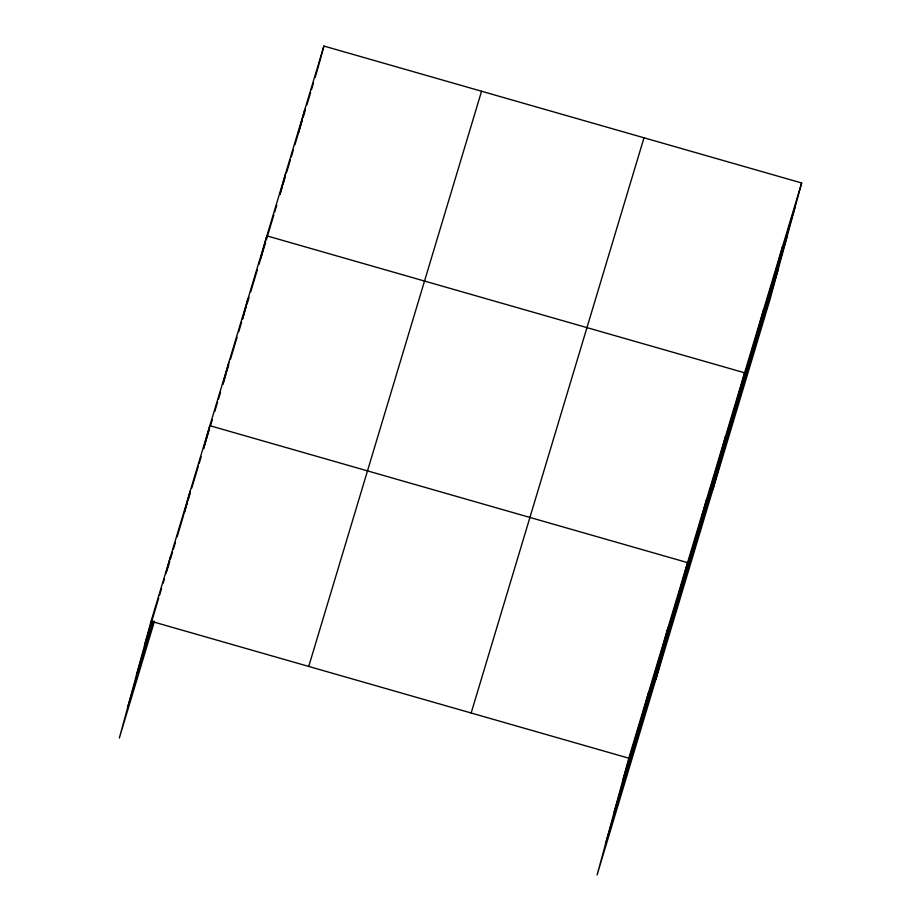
<?xml version="1.0" encoding="UTF-8"?>
<svg xmlns="http://www.w3.org/2000/svg" width="921" height="921" viewBox="0 0 921 921"><rect width="100%" height="100%" fill="white"/><g stroke="black" fill="none" stroke-linecap="round" stroke-linejoin="round"><path stroke-width="1.38" d="M801.65 182.98L628.813 758.19L597.096 874.95L769.921 299.739L801.65 182.98L323.904 46.05L151.079 621.261L119.35 738.02L154.452 621.215M165.884 573.633L170.661 556.065M190.256 490.881L184.004 513.849L187.274 502.993M222.974 384.034L228.845 362.414M242.35 319.414L247.864 299.141M280.007 194.216L285.89 172.595M298.657 132.302L304.897 109.323M317.664 69.029L323.904 46.05M642.156 715.974L648.407 693.006M661.75 650.79L667.99 627.811M655.856 679.376L687.573 562.627L209.838 425.686L203.599 448.665L209.378 429.405M700.351 522.322L706.591 499.355M719.359 459.049L725.598 436.082M712.889 489.558L744.617 372.809L266.871 235.868L260.631 258.847L265.593 242.338M757.384 332.504L763.624 309.537M776.391 269.231L782.631 246.264M144.827 644.24L158.711 598.063M159.529 595.346L161.566 588.554M163.201 583.12L164.422 579.044M166.874 570.893L169.729 561.384M170.546 558.667L172.584 551.886M173.401 549.169L175.439 542.377M177.074 536.943L183.601 515.207M188.091 500.276L190.129 493.483M191.764 488.049L198.291 466.314M199.109 463.608L201.146 456.816M210.207 426.653L212.279 419.78M214.754 411.526L217.644 401.901M218.473 399.15L220.545 392.265M223.02 384.011L225.91 374.387M226.739 371.635L228.811 364.762M230.457 359.259L237.077 337.247M238.723 331.744L241.624 322.12M242.442 319.368L246.16 306.992M246.989 304.241L249.061 297.356M250.708 291.853L257.327 269.853M258.974 264.35L260.217 260.217M266.422 239.587L273.859 214.823M274.677 212.083L276.749 205.199M280.053 194.193L282.125 187.32M282.943 184.568L285.015 177.695M286.673 172.192L290.391 159.805M291.209 157.054L293.281 150.181M294.939 144.678L302.376 119.914M303.205 117.163L305.265 110.29M306.923 104.787L310.642 92.411M311.471 89.659L313.531 82.786M315.189 77.283L317.25 70.399M136.423 675.185L152.748 620.858M127.766 707.063L153.473 621.502M308.731 666.447L481.556 91.237M471.161 713.004L643.998 137.793M622.573 781.169L795.399 205.959M614.169 812.115L786.995 236.904M605.5 844.004L778.337 268.794M151.079 621.261L628.813 758.19"/></g></svg>
